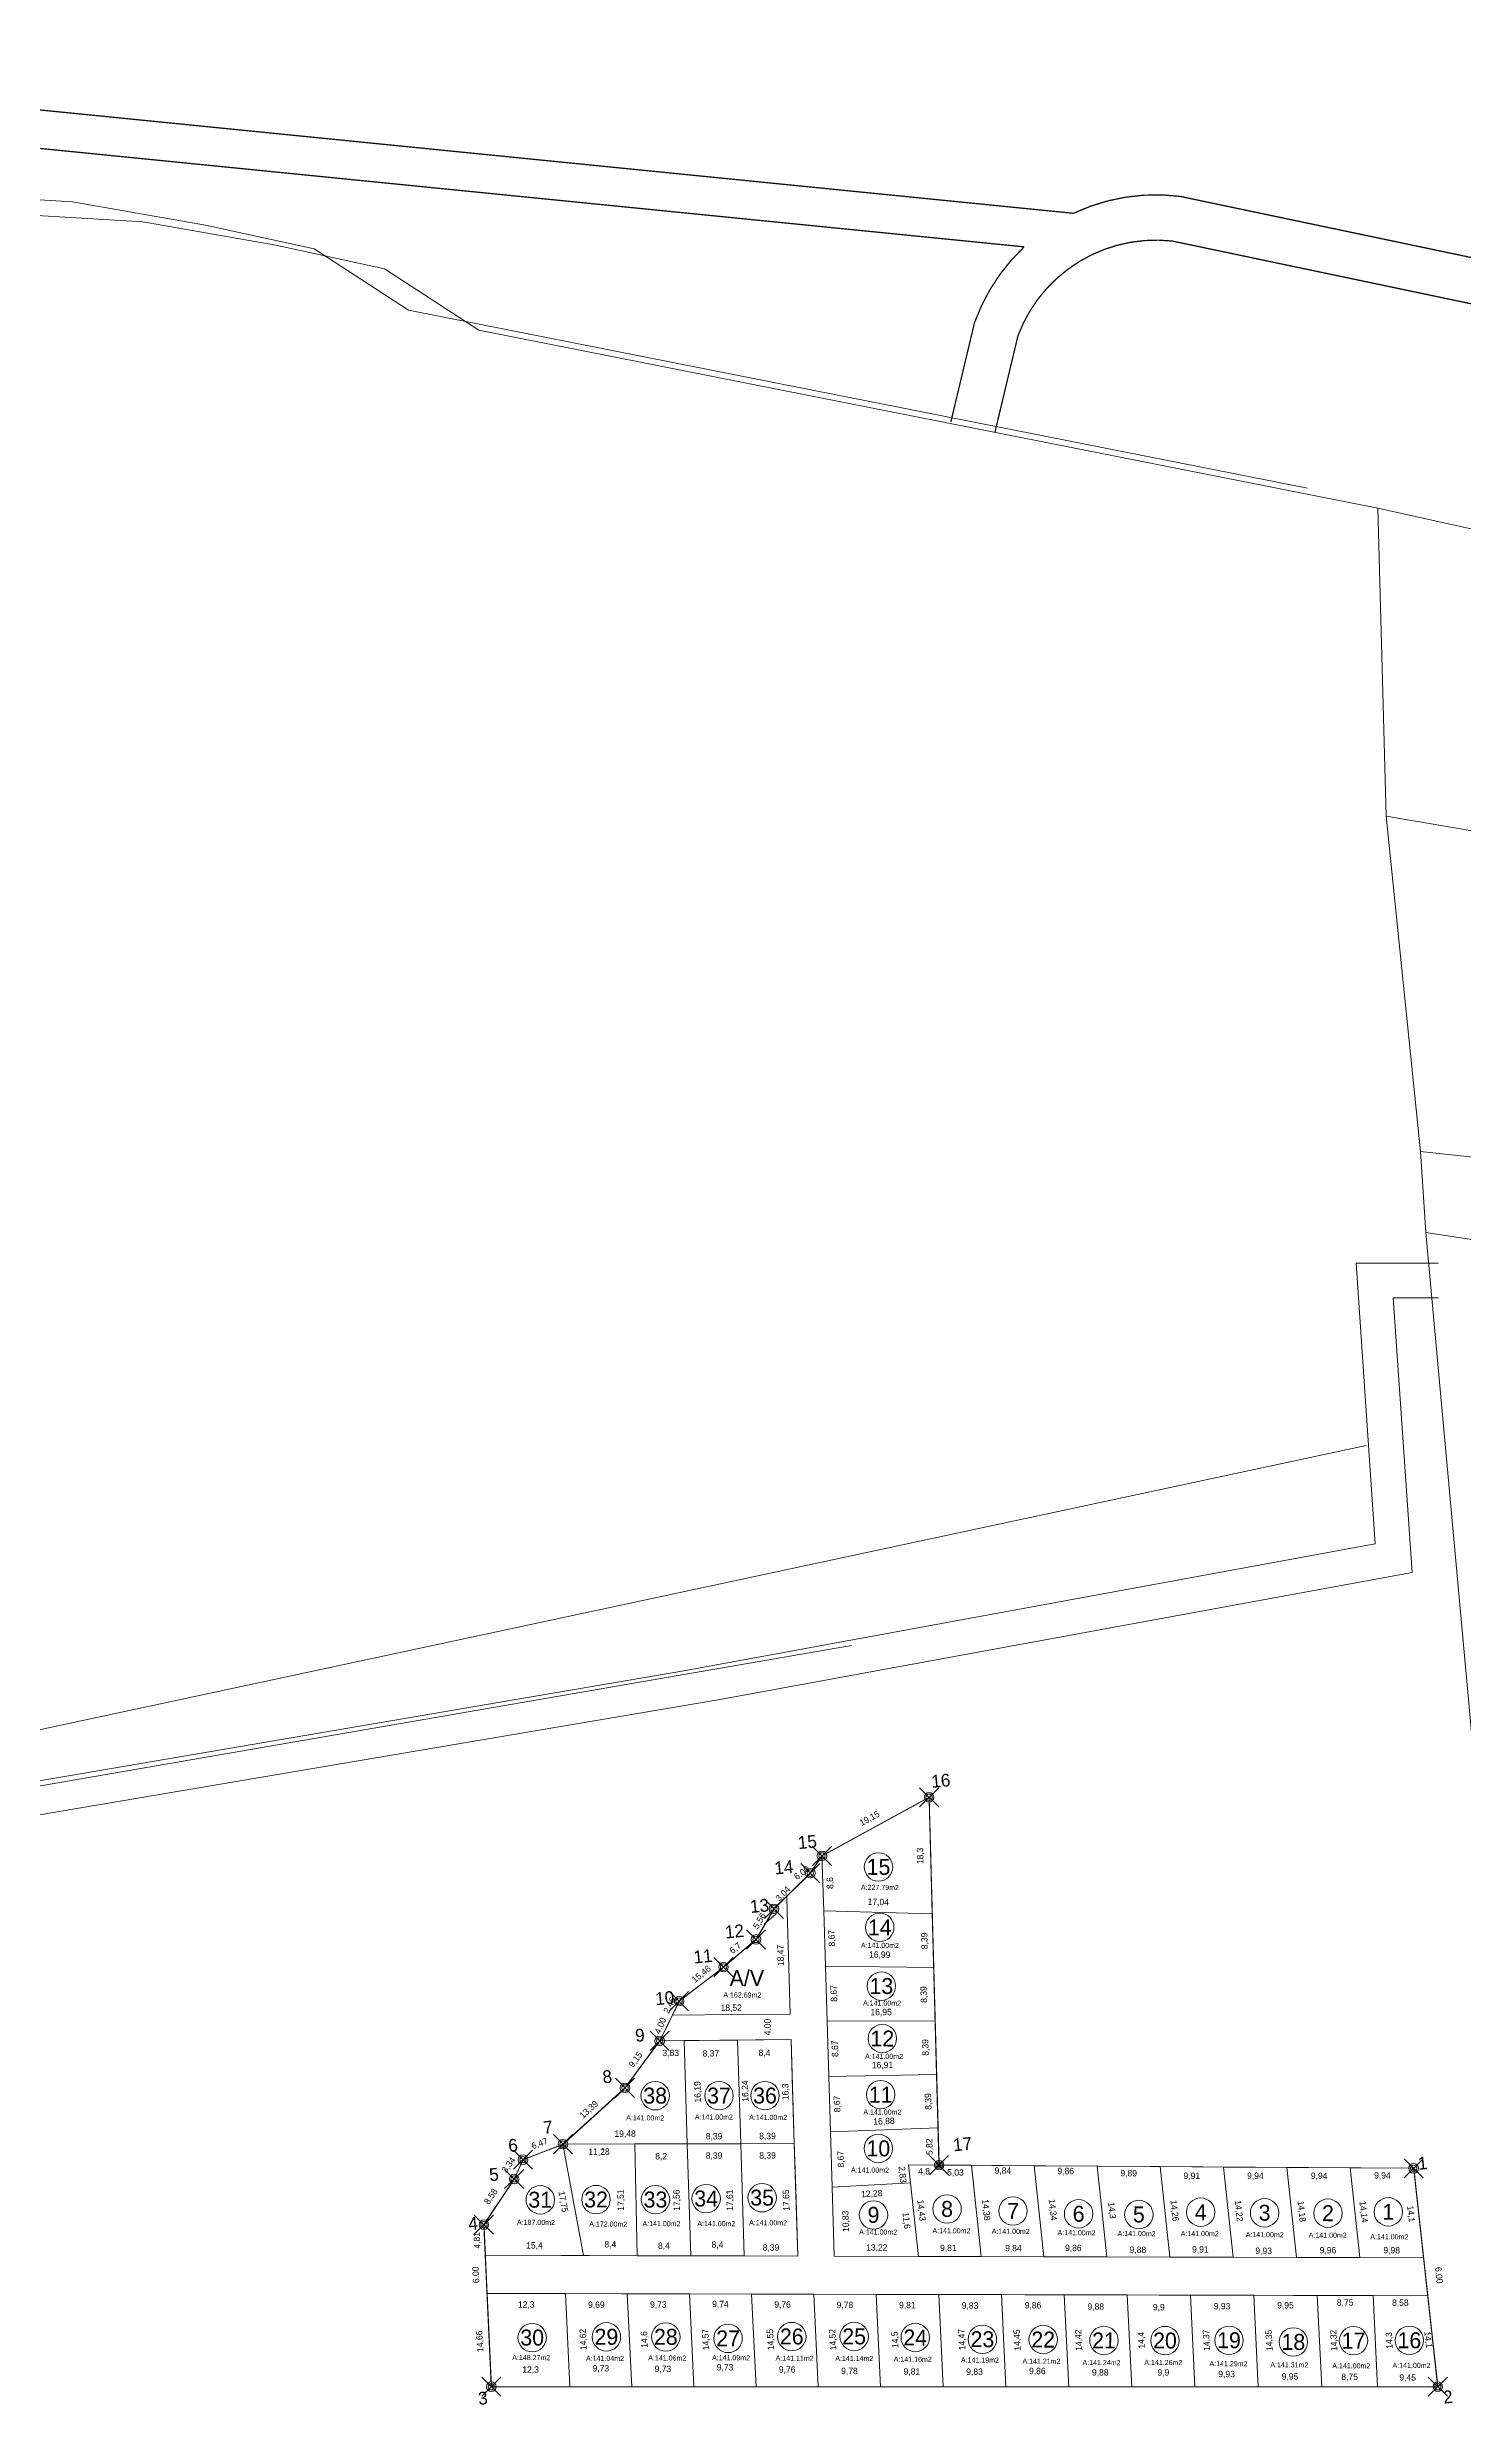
# Model space of a CAD drawing. Header units: millimetres. Extents: x 78982 to 618039, y 503579 to 1320172.
# Drawn here: x 81355.6 to 81577.7, y 504662.2 to 505031.7 of the extents above; entities that cross this region are included whole.
import ezdxf
from ezdxf.enums import TextEntityAlignment as Align

# ---------------------------------------------------------------- set-up
doc = ezdxf.new("R2010")
doc.units = ezdxf.units.MM
doc.header["$PDMODE"] = 35
doc.header["$PDSIZE"] = 1.5
doc.styles.get("Standard").update_dxf_attribs({"font": 'TCCM____.TTF'})

msp = doc.modelspace()

# ---------------------------------------------------------------- linework, layer by layer
at = {"color": 1, "lineweight": 0}
for p, q in [((81565.492, 504911.209), (81564.19, 504959.484)), ((81564.19, 504959.484), (81704.884, 504928.258)), ((81570.884, 504858.638), (81565.492, 504911.209)), ((81704.108, 504887.595), (81565.492, 504911.209)), ((81702.839, 504844.389), (81570.884, 504858.638)), ((81571.721, 504845.937), (81570.884, 504858.638)), ((81711.596, 504824.363), (81571.721, 504845.937)), ((81571.721, 504845.937), (81582.316, 504729.867)), ((81467.962, 504737.516), (81469.864, 504739.139)), ((81466.06, 504735.893), (81465.956, 504735.804)), ((81460.964, 504731.544), (81461.068, 504731.633))]:
    msp.add_line(p, q, dxfattribs=at)
at = {"color": 1, "lineweight": 0, "ltscale": 0.5}
for p, q in [((81563.806, 504797.148), (81560.796, 504841.159)), ((81560.796, 504841.159), (81573.649, 504841.159)), ((81569.573, 504792.669), (81566.629, 504835.711)), ((81566.629, 504835.711), (81573.649, 504835.711)), ((81455.408, 504777.218), (81563.806, 504797.148)), ((81460.796, 504772.67), (81569.573, 504792.669)), ((81455.408, 504777.218), (81330.461, 504755.939)), ((81460.796, 504772.67), (81330.208, 504750.557))]:
    msp.add_line(p, q, dxfattribs=at)
at = {"color": 1, "lineweight": 0, "ltscale": 0.1}
msp.add_line((81442.686, 504702.126), (81442.664, 504702.325), dxfattribs=at)
at = {"color": 1, "lineweight": 0, "ltscale": 0.5, "const_width": 0.2, "flags": 128}
for points in [[(81508.754, 505000.441), (81508.754, 505000.441), (81263.192, 505024.993), (81264.357, 504990.622), (81258.441, 504991.657), (81257.086, 505031.634), (81516.479, 505005.699)], [(81257.086, 505031.634), (81516.479, 505005.699)], [(81263.192, 505024.993), (81508.754, 505000.441)]]:
    msp.add_lwpolyline(points, dxfattribs=at)
at = {"color": 1, "lineweight": 0}
for points in [[(81553.155, 504962.617), (81412.226, 504990.538), (81397.433, 505000.111), (81380.387, 505003.826), (81359.53, 505007.52), (81339.45, 505008.678), (81323.958, 505007.574), (81310.251, 505005.21), (81286.161, 504996.943), (81266.366, 504993.019), (81246.531, 504995.703), (81231.261, 504999.937), (81212.19, 505002.371), (81194.898, 505004.814), (81165.387, 505011.001), (81143.013, 505013.416), (81129.574, 505008.766)], [(81564.19, 504959.484), (81423.261, 504987.405), (81408.468, 504996.978), (81391.422, 505000.693), (81370.565, 505004.387), (81350.485, 505005.545), (81334.993, 505004.441), (81321.286, 505002.077), (81297.196, 504993.81), (81277.401, 504989.886), (81257.566, 504992.57), (81242.296, 504996.804), (81223.225, 504999.238), (81205.933, 505001.681), (81176.422, 505007.868), (81154.048, 505010.283), (81140.609, 505005.633)], [(81477.271, 504748.343), (81493.632, 504757.294)], [(81477.49, 504748.463), (81493.413, 504757.174)], [(81493.852, 504757.414), (81494.346, 504739.121), (81494.573, 504730.734), (81494.799, 504722.347), (81495.026, 504713.96), (81495.253, 504705.573), (81495.421, 504699.326)], [(81493.859, 504757.164), (81495.403, 504700.005)], [(81493.865, 504756.915), (81495.396, 504700.255)], [(81475.361, 504745.721), (81476.912, 504748.016)], [(81475.501, 504745.928), (81476.772, 504747.809)], [(81477.052, 504748.223), (81477.316, 504739.627), (81477.582, 504730.962), (81477.849, 504722.296), (81478.116, 504713.63), (81478.382, 504704.964), (81478.649, 504696.298), (81478.982, 504685.476)], [(81469.703, 504740.101), (81475.042, 504745.339)], [(81469.881, 504740.276), (81474.864, 504745.164)], [(81471.518, 504741.882), (81471.593, 504739.442), (81471.86, 504730.776), (81472.086, 504723.423)], [(81466.839, 504735.344), (81469.398, 504739.71)], [(81466.966, 504735.56), (81469.271, 504739.494)], [(81494.346, 504739.121), (81477.316, 504739.627)], [(81461.807, 504730.942), (81466.523, 504734.966)], [(81461.997, 504731.104), (81466.332, 504734.804)], [(81494.573, 504730.734), (81477.582, 504730.962)], [(81454.845, 504725.609), (81461.418, 504730.628)], [(81455.043, 504725.761), (81461.219, 504730.476)], [(81451.714, 504719.455), (81454.536, 504725.233)], [(81451.824, 504719.679), (81454.427, 504725.008)], [(81472.086, 504723.423), (81463.772, 504723.345), (81453.567, 504723.249)], [(81494.799, 504722.347), (81477.849, 504722.296)], [(81446.326, 504712.065), (81451.456, 504719.029)], [(81446.474, 504712.266), (81451.308, 504718.828)], [(81472.209, 504719.424), (81451.605, 504719.23)], [(81472.209, 504719.424), (81463.809, 504719.345), (81451.81, 504719.232)], [(81455.439, 504719.266), (81455.93, 504703.087)], [(81463.809, 504719.345), (81464.32, 504703.109)], [(81472.209, 504719.424), (81472.393, 504713.445), (81472.659, 504704.779), (81472.926, 504696.113), (81473.253, 504685.49)], [(81473.253, 504685.49), (81472.71, 504703.132), (81472.209, 504719.424)], [(81495.026, 504713.96), (81478.116, 504713.63)], [(81436.631, 504703.203), (81445.992, 504711.696)], [(81436.816, 504703.371), (81445.807, 504711.528)], [(81495.253, 504705.573), (81478.382, 504704.964)], [(81430.414, 504700.693), (81436.212, 504702.944)], [(81430.647, 504700.783), (81435.979, 504702.854)], [(81436.445, 504703.035), (81472.71, 504703.132)], [(81472.71, 504703.132), (81464.32, 504703.109), (81455.93, 504703.087), (81447.73, 504703.065), (81436.445, 504703.035)], [(81436.445, 504703.035), (81439.663, 504685.575)], [(81447.73, 504703.065), (81448.063, 504685.554)], [(81456.463, 504685.532), (81455.93, 504703.087)], [(81464.32, 504703.109), (81464.863, 504685.511)], [(81428.991, 504698.023), (81429.972, 504700.148)], [(81495.41, 504699.755), (81490.61, 504699.788)], [(81490.61, 504699.788), (81490.906, 504696.973)], [(81490.61, 504699.788), (81490.906, 504696.973)], [(81569.823, 504699.257), (81559.883, 504699.324), (81549.943, 504699.39), (81540.003, 504699.457), (81530.093, 504699.523), (81520.204, 504699.589), (81510.344, 504699.655), (81500.504, 504699.721), (81495.474, 504699.755)], [(81495.66, 504699.754), (81569.573, 504699.259)], [(81495.91, 504699.752), (81569.323, 504699.26)], [(81500.504, 504699.721), (81502.012, 504685.417)], [(81510.344, 504699.655), (81511.851, 504685.393)], [(81520.204, 504699.589), (81521.711, 504685.368)], [(81530.093, 504699.523), (81531.591, 504685.343)], [(81540.003, 504699.457), (81541.501, 504685.318)], [(81549.943, 504699.39), (81551.431, 504685.293)], [(81559.883, 504699.324), (81561.391, 504685.268)], [(81569.823, 504699.257), (81571.371, 504685.242), (81572.03, 504679.279), (81573.59, 504665.165)], [(81569.85, 504699.009), (81573.579, 504665.264)], [(81569.878, 504698.76), (81573.552, 504665.513)], [(81424.179, 504690.627), (81428.643, 504697.361)], [(81424.317, 504690.835), (81428.505, 504697.153)], [(81478.649, 504696.298), (81490.906, 504696.973)], [(81490.906, 504696.973), (81492.202, 504685.442)], [(81425.205, 504665.265), (81424.052, 504690.169)], [(81425.193, 504665.515), (81424.063, 504689.919)], [(81424.263, 504685.614), (81473.253, 504685.49)], [(81424.263, 504685.614), (81439.663, 504685.575), (81448.063, 504685.554), (81456.463, 504685.532), (81464.863, 504685.511), (81473.253, 504685.49)], [(81424.263, 504685.614), (81424.539, 504679.651)], [(81478.982, 504685.476), (81571.371, 504685.242)], [(81571.371, 504685.242), (81561.391, 504685.268), (81551.431, 504685.293), (81541.501, 504685.318), (81531.591, 504685.343), (81521.711, 504685.368), (81511.851, 504685.393), (81502.012, 504685.417), (81492.202, 504685.442), (81478.982, 504685.476)], [(81424.539, 504679.651), (81572.03, 504679.279)], [(81424.539, 504679.651), (81436.839, 504679.62), (81446.529, 504679.595), (81456.259, 504679.571), (81465.999, 504679.546), (81475.759, 504679.522), (81485.539, 504679.497), (81495.349, 504679.472), (81505.179, 504679.447), (81515.039, 504679.423), (81524.919, 504679.398), (81534.819, 504679.373), (81544.748, 504679.348), (81554.698, 504679.322), (81563.448, 504679.3)], [(81436.839, 504679.62), (81437.516, 504665.016)], [(81446.529, 504679.595), (81447.246, 504665.016)], [(81456.259, 504679.571), (81456.976, 504665.016)], [(81465.999, 504679.546), (81466.706, 504665.016)], [(81475.759, 504679.522), (81476.466, 504665.016)], [(81485.539, 504679.497), (81486.246, 504665.016)], [(81495.349, 504679.472), (81496.056, 504665.016)], [(81505.179, 504679.447), (81505.886, 504665.016)], [(81515.039, 504679.423), (81515.746, 504665.016)], [(81524.919, 504679.398), (81525.626, 504665.016)], [(81534.819, 504679.373), (81535.526, 504665.016)], [(81544.748, 504679.348), (81545.456, 504665.016)], [(81554.698, 504679.322), (81555.406, 504665.016)], [(81563.448, 504679.3), (81564.156, 504665.016)], [(81425.216, 504665.016), (81437.516, 504665.016), (81447.246, 504665.016), (81456.976, 504665.016), (81466.706, 504665.016), (81476.466, 504665.016), (81486.246, 504665.016), (81496.056, 504665.016), (81505.886, 504665.016), (81515.746, 504665.016), (81525.626, 504665.016), (81535.526, 504665.016), (81545.456, 504665.016), (81555.406, 504665.016), (81564.156, 504665.016)], [(81573.356, 504665.016), (81425.466, 504665.016)], [(81573.106, 504665.016), (81425.716, 504665.016)]]:
    msp.add_lwpolyline(points, dxfattribs=at)
at = {"color": 1, "lineweight": 0, "flags": 128}
for points in [[(81564.19, 504959.484), (81423.261, 504987.405), (81408.468, 504996.978), (81391.422, 505000.693), (81370.565, 505004.387), (81350.485, 505005.545), (81334.993, 505004.441), (81321.286, 505002.077), (81297.196, 504993.809), (81277.401, 504989.886), (81257.566, 504992.57), (81242.296, 504996.804), (81223.225, 504999.238), (81205.933, 505001.681), (81176.422, 505007.868), (81154.048, 505010.283), (81140.609, 505005.633)], [(81562.386, 504812.541), (81346.697, 504766.358)], [(81346.613, 504757.859), (81481.696, 504781.185)], [(81569.828, 504699.251), (81573.608, 504665.016), (81425.216, 504665.016), (81424.046, 504690.429), (81428.789, 504697.572), (81430.187, 504700.609), (81436.454, 504703.045), (81446.179, 504711.87), (81451.614, 504719.239), (81454.656, 504725.466), (81461.622, 504730.782), (81466.721, 504735.137), (81469.528, 504739.935), (81475.223, 504745.521), (81477.064, 504748.229), (81493.857, 504757.416), (81495.413, 504699.753), (81569.828, 504699.251)]]:
    msp.add_lwpolyline(points, dxfattribs=at)
at = {"color": 1, "lineweight": 0, "ltscale": 0.5, "const_width": 0.2, "flags": 128}
for points in [[(81516.479, 505005.699, -0.1427191), (81533.141, 505008.362), (81696.188, 504974.144, 0.2814215), (81718.907, 504982.394, 0.0347541), (81723.868, 504989.579)], [(81497.263, 504973.022), (81500.963, 504988.54, -0.1195967), (81508.754, 505000.441, -0.1195967)], [(81504.169, 504971.375), (81507.775, 504986.497, -0.3444945), (81531.986, 505001.35), (81694.751, 504967.191, 0.2816421), (81724.455, 504977.964, 0.0347541), (81729.977, 504985.96, -0.5625036)]]:
    msp.add_lwpolyline(points, format="xyb", dxfattribs=at)
at = {"color": 1, "lineweight": 0}
msp.add_lwpolyline([(81569.823, 504699.257), (81495.41, 504699.755), (81493.852, 504757.414), (81477.052, 504748.223), (81475.221, 504745.514), (81469.524, 504739.925), (81466.713, 504735.129), (81461.616, 504730.779), (81454.646, 504725.457), (81451.605, 504719.23), (81446.177, 504711.864), (81436.445, 504703.035), (81430.181, 504700.602), (81428.782, 504697.569), (81424.04, 504690.418), (81425.216, 504665.016), (81573.606, 504665.016)], close=True, dxfattribs=at)
at = {"color": 1, "lineweight": 0, "ltscale": 0.5, "flags": 128}
for points in [[(81478.116, 504713.63), (81477.582, 504730.962), (81494.573, 504730.734), (81495.03, 504713.96)], [(81472.209, 504719.424), (81472.71, 504703.132), (81455.93, 504703.087), (81455.439, 504719.266)], [(81478.649, 504696.298), (81478.116, 504713.63), (81495.026, 504713.96), (81495.41, 504699.755), (81490.61, 504699.788), (81490.906, 504696.973)], [(81448.063, 504685.554), (81424.268, 504685.614), (81424.04, 504690.42), (81428.782, 504697.569), (81430.181, 504700.602), (81436.442, 504703.035), (81447.73, 504703.065)], [(81456.463, 504685.532), (81448.063, 504685.554), (81447.73, 504703.065), (81455.93, 504703.087)], [(81473.253, 504685.49), (81456.463, 504685.532), (81455.93, 504703.087), (81472.71, 504703.132)], [(81502.012, 504685.417), (81478.982, 504685.476), (81478.649, 504696.298), (81490.906, 504696.973), (81490.61, 504699.788), (81500.504, 504699.719)], [(81521.711, 504685.368), (81511.851, 504685.393), (81510.344, 504699.652), (81520.204, 504699.586)], [(81541.501, 504685.318), (81531.591, 504685.343), (81530.094, 504699.519), (81540.004, 504699.452)], [(81551.431, 504685.293), (81541.501, 504685.318), (81540.004, 504699.452), (81549.944, 504699.385)], [(81561.391, 504685.268), (81551.431, 504685.293), (81549.943, 504699.39), (81559.883, 504699.318)], [(81424.543, 504679.651), (81446.529, 504679.595), (81447.246, 504665.016), (81425.216, 504665.016)], [(81446.529, 504679.595), (81456.259, 504679.571), (81456.976, 504665.016), (81447.246, 504665.016)], [(81456.259, 504679.571), (81465.999, 504679.546), (81466.706, 504665.016), (81456.976, 504665.016)], [(81465.999, 504679.546), (81485.539, 504679.497), (81486.246, 504665.016), (81466.706, 504665.016)], [(81485.539, 504679.497), (81505.179, 504679.447), (81505.886, 504665.016), (81486.246, 504665.016)], [(81524.919, 504679.398), (81505.179, 504679.447), (81505.886, 504665.016), (81525.626, 504665.016)], [(81505.179, 504679.447), (81524.919, 504679.398), (81525.626, 504665.016), (81505.886, 504665.016)]]:
    msp.add_lwpolyline(points, close=True, dxfattribs=at)
msp.add_lwpolyline([(81436.46, 504703.048), (81446.17, 504711.856), (81451.601, 504719.222)], dxfattribs=at)
at = {"color": 1, "lineweight": 0}
for centre, radius in [((81493.852, 504757.414), 0.5), ((81475.221, 504745.514), 0.5), ((81477.052, 504748.223), 0.5), ((81485.915, 504746.485), 2.231), ((81469.524, 504739.925), 0.5), ((81486.108, 504737.026), 2.231), ((81466.713, 504735.129), 0.5), ((81461.616, 504730.779), 0.5), ((81486.361, 504727.811), 2.231), ((81454.646, 504725.457), 0.5), ((81451.605, 504719.23), 0.5), ((81486.507, 504719.599), 2.231), ((81446.177, 504711.864), 0.5), ((81450.903, 504710.628), 2.231), ((81460.904, 504710.636), 2.231), ((81468.116, 504710.641), 2.231), ((81486.254, 504710.794), 2.231), ((81430.181, 504700.602), 0.5), ((81436.445, 504703.035), 0.5), ((81485.886, 504702.365), 2.231), ((81428.782, 504697.569), 0.5), ((81495.41, 504699.755), 0.5), ((81495.41, 504699.755), 0.25), ((81569.823, 504699.257), 0.5), ((81432.876, 504694.318), 2.231), ((81441.625, 504694.348), 2.231), ((81450.947, 504694.339), 2.231), ((81458.889, 504694.498), 2.231), ((81467.666, 504694.638), 2.231), ((81485.131, 504691.933), 2.231), ((81496.663, 504692.872), 2.231), ((81507.001, 504692.564), 2.231), ((81517.286, 504692.115), 2.231), ((81526.736, 504692.005), 2.231), ((81536.434, 504692.374), 2.231), ((81546.45, 504692.277), 2.231), ((81556.382, 504692.218), 2.231), ((81565.85, 504692.431), 2.231), ((81424.04, 504690.418), 0.5), ((81431.612, 504672.711), 2.231), ((81443.249, 504672.83), 2.231), ((81452.568, 504672.818), 2.231), ((81462.329, 504672.59), 2.231), ((81472.315, 504672.876), 2.231), ((81482.095, 504672.889), 2.231), ((81491.672, 504672.73), 2.231), ((81502.205, 504672.453), 2.231), ((81511.738, 504672.415), 2.231), ((81521.257, 504672.27), 2.231), ((81530.83, 504672.246), 2.231), ((81540.871, 504672.29), 2.231), ((81550.961, 504672.024), 2.231), ((81560.39, 504672.24), 2.231), ((81569.15, 504672.284), 2.231), ((81425.216, 504665.016), 0.5), ((81573.606, 504665.016), 0.5)]:
    msp.add_circle(centre, radius, dxfattribs=at)
for p in [(81493.852, 504757.414), (81477.052, 504748.223), (81475.221, 504745.514), (81469.524, 504739.925), (81466.713, 504735.129), (81461.616, 504730.779), (81454.646, 504725.457), (81451.605, 504719.23), (81446.177, 504711.864), (81430.181, 504700.602), (81436.445, 504703.035), (81495.41, 504699.755), (81428.782, 504697.569), (81569.823, 504699.257), (81424.04, 504690.418), (81425.216, 504665.016), (81573.606, 504665.016)]:
    msp.add_point(p, dxfattribs=at)

# ---------------------------------------------------------------- texts
msp.add_text('16', height=2, rotation=5.4558, dxfattribs=at).set_placement((81494.35, 504758.281), align=Align.BOTTOM_LEFT)
msp.add_text('19,15', height=1, rotation=28.68189, dxfattribs=at).set_placement((81483.27, 504752.882))
for s, p in [('15', (81476.378, 504748.963)), ('6', (81429.496, 504701.331))]:
    msp.add_text(s, height=2, rotation=5.4558, dxfattribs=at).set_placement(p, align=Align.BOTTOM_RIGHT)
for s, p in [('14', (81469.486, 504747.295)), ('12', (81461.75, 504737.254)), ('11', (81456.819, 504733.335)), ('8', (81442.552, 504714.552)), ('7', (81433.244, 504706.613)), ('2', (81574.351, 504664.348))]:
    msp.add_text(s, height=2, rotation=5.4558, dxfattribs=at).set_placement(p, align=Align.TOP_LEFT)
for s, p in [('13', (81468.736, 504740.541)), ('10', (81453.873, 504726.091)), ('4', (81423.076, 504690.685))]:
    msp.add_text(s, height=2, rotation=5.4558, dxfattribs=at).set_placement(p, align=Align.MIDDLE_RIGHT)
for s, p in [('9', (81447.762, 504720.055)), ('5', (81424.874, 504698.221)), ('1', (81570.492, 504700))]:
    msp.add_text(s, height=2, rotation=5.4558, dxfattribs=at).set_placement(p, align=Align.MIDDLE_LEFT)
for s, p in [('17', (81500.463, 504704.181)), ('3', (81424.526, 504664.292))]:
    msp.add_text(s, height=2, rotation=5.4558, dxfattribs=at).set_placement(p, align=Align.TOP_RIGHT)
at = {"color": 1, "lineweight": 0, "attachment_point": 5}
for s, insert, char_height, rotation in [('18,3', (81492.531, 504748.225), 1, 91.54775), ('6.00', (81473.874, 504745.588), 1, 36.85041), ('3,04', (81470.99, 504742.24), 1, 45.68861), ('8,6', (81478.389, 504743.963), 1, 91.7618), ('A:227.79m2', (81486.131, 504743.274), 0.8, 359.61637), ('5,56', (81467.315, 504737.998), 1, 59.6245), ('17,04', (81485.877, 504740.917), 1, 358.29671), ('6,7', (81463.512, 504733.718), 1, 38.71201), ('8,67', (81478.655, 504735.332), 1, 91.7618), ('A:141.00m2', (81486.13, 504734.195), 0.8, 359.61637), ('8,39', (81493.201, 504734.894), 1, 91.54775), ('15,46', (81458.175, 504729.639), 1, 38.71201), ('18,47', (81470.655, 504732.617), 1, 91.7618), ('16,99', (81486.102, 504732.665), 1, 359.23299), ('8,67', (81478.996, 504726.668), 1, 91.7618), ('8,39', (81493.092, 504726.498), 1, 91.54775), ('2,46', (81453.231, 504724.781), 1, 63.96968), ('18,52', (81462.817, 504724.336), 1, 0.53894), ('A:162.69m2', (81464.565, 504726.419), 0.8, 359.61637), ('A:141.00m2', (81486.473, 504725.142), 0.8, 359.61637), ('16,95', (81486.32, 504723.656), 1, 0.17409), ('4.00', (81451.708, 504721.62), 1, 67.35522), ('4.00', (81468.521, 504721.389), 1, 90.53894), ('9,15', (81447.884, 504716.256), 1, 53.61929), ('3,83', (81453.339, 504717.259), 1, 0.53894), ('8,37', (81459.644, 504717.19), 1, 0.53894), ('8,4', (81468.029, 504717.269), 1, 0.53894), ('8,67', (81479.163, 504717.999), 1, 91.7618), ('A:141.00m2', (81486.777, 504716.801), 0.8, 359.61637), ('16,91', (81486.54, 504715.346), 1, 1.11955), ('8,39', (81493.345, 504718.203), 1, 91.54775), ('16,19', (81457.628, 504711.235), 1, 91.73791), ('16,24', (81465.081, 504711.364), 1, 91.80199), ('16,3', (81471.392, 504711.245), 1, 91.7618), ('13,39', (81440.556, 504708.425), 1, 42.42551), ('8,67', (81479.5, 504709.335), 1, 91.7618), ('A:141.00m2', (81486.523, 504708.068), 0.8, 359.61637), ('8,39', (81493.781, 504709.73), 1, 91.54775), ('19,48', (81446.184, 504704.595), 1, 0.1531), ('A:141.00m2', (81449.333, 504707.157), 0.8, 359.61637), ('A:141.00m2', (81460.103, 504707.29), 0.8, 359.61637), ('8,39', (81460.122, 504704.197), 1, 0.1531), ('A:141.00m2', (81468.612, 504707.239), 0.8, 359.61637), ('8,39', (81468.512, 504704.22), 1, 0.1531), ('16,88', (81486.771, 504706.554), 1, 2.06886), ('6,47', (81432.795, 504703.07), 1, 21.22375), ('11,28', (81442.091, 504701.768), 1, 0.1531), ('8,2', (81451.835, 504701.053), 1, 0.1531), ('8,39', (81460.13, 504701.164), 1, 0.1531), ('8,39', (81468.52, 504701.187), 1, 0.1531), ('8,67', (81480.08, 504700.679), 1, 91.7618), ('5,82', (81493.97, 504702.628), 1, 91.54775), ('3,34', (81427.967, 504699.74), 1, 53.36387), ('A:141.00m2', (81484.583, 504698.977), 0.8, 359.61637), ('2,83', (81489.602, 504698.258), 1, 276.0157), ('4,8', (81493.051, 504698.7), 1, 359.61644), ('5,03', (81497.981, 504698.521), 1, 359.61637), ('9,84', (81505.418, 504698.806), 1, 359.61637), ('9,86', (81515.268, 504698.74), 1, 359.61637), ('9,89', (81525.141, 504698.393), 1, 359.61637), ('9,91', (81535.034, 504697.985), 1, 359.61637), ('9,94', (81545.01, 504698.002), 1, 359.61637), ('9,94', (81555.002, 504697.98), 1, 359.61636), ('9,94', (81564.921, 504698.043), 1, 359.61637), ('8,58', (81425.201, 504694.796), 1, 56.45464), ('17,75', (81436.417, 504694.003), 1, 280.4407), ('17,51', (81445.578, 504694.265), 1, 91.0882), ('17,56', (81454.361, 504694.254), 1, 91.73791), ('17,61', (81462.673, 504694.251), 1, 91.76615), ('17,65', (81471.513, 504694.266), 1, 91.7618), ('12,28', (81484.857, 504695.198), 1, 3.15263), ('14,43', (81492.578, 504692.655), 1, 276.33144), ('14,38', (81502.72, 504692.723), 1, 276.0157), ('14,34', (81513.171, 504692.743), 1, 276.03364), ('14,3', (81522.457, 504692.637), 1, 276.05172), ('14,26', (81532.264, 504692.583), 1, 276.03001), ('14,22', (81542.345, 504692.556), 1, 276.04828), ('14,18', (81552.19, 504692.5), 1, 276.02653), ('14,14', (81561.902, 504692.431), 1, 276.12554), ('A:187.00m2', (81432.206, 504690.774), 0.8, 359.61637), ('A:172.00m2', (81443.542, 504690.508), 0.8, 359.61637), ('A:141.00m2', (81451.888, 504690.58), 0.8, 359.61637), ('A:141.00m2', (81460.485, 504690.584), 0.8, 359.61637), ('A:141.00m2', (81468.603, 504690.714), 0.8, 359.61637), ('10,83', (81480.837, 504690.949), 1, 91.7618), ('11,6', (81490.217, 504691.058), 1, 276.40845), ('14,1', (81569.342, 504692.105), 1, 276.30587), ('4,81', (81423.032, 504687.964), 1, 92.65072), ('15,4', (81431.967, 504687.084), 1, 359.85545), ('8,4', (81443.867, 504687.253), 1, 359.85545), ('8,4', (81452.266, 504687.033), 1, 359.85545), ('8,4', (81460.667, 504687.216), 1, 359.85545), ('8,39', (81469.061, 504686.744), 1, 359.85545), ('A:141.00m2', (81485.861, 504689.264), 0.8, 359.61637), ('13,22', (81485.647, 504686.754), 1, 359.85545), ('A:141.00m2', (81497.356, 504689.467), 0.8, 359.61637), ('9,81', (81496.861, 504686.685), 1, 359.85545), ('A:141.00m2', (81506.649, 504689.38), 0.8, 359.61637), ('9,84', (81507.065, 504686.654), 1, 359.85545), ('A:141.00m2', (81516.968, 504689.158), 0.8, 359.61637), ('9,86', (81516.458, 504686.679), 1, 359.85545), ('A:141.00m2', (81526.379, 504689.02), 0.8, 359.61637), ('9,88', (81526.575, 504686.391), 1, 359.85545), ('A:141.00m2', (81536.276, 504689.015), 0.8, 359.61637), ('9,91', (81536.378, 504686.449), 1, 359.85545), ('A:141.00m2', (81546.464, 504688.853), 0.8, 359.61637), ('9,93', (81546.304, 504686.238), 1, 359.85545), ('A:141.00m2', (81556.353, 504688.767), 0.8, 359.61637), ('9,96', (81556.381, 504686.328), 1, 359.85545), ('A:141.00m2', (81566.001, 504688.515), 0.8, 359.61637), ('9,98', (81566.377, 504686.32), 1, 359.85545), ('6.00', (81422.774, 504682.557), 1, 92.65071), ('6.00', (81573.79, 504682.492), 1, 276.30587), ('12,3', (81430.684, 504677.812), 1, 359.85545), ('9,69', (81441.679, 504677.784), 1, 359.85545), ('9,73', (81451.389, 504677.811), 1, 359.85545), ('9,74', (81461.125, 504677.889), 1, 359.85545), ('9,76', (81470.874, 504677.818), 1, 359.85545), ('9,78', (81480.644, 504677.746), 1, 359.85545), ('9,81', (81490.439, 504677.721), 1, 359.85545), ('9,83', (81500.259, 504677.647), 1, 359.85545), ('9,86', (81510.139, 504677.694), 1, 359.85545), ('9,88', (81519.974, 504677.49), 1, 359.85545), ('9,9', (81529.863, 504677.386), 1, 359.85545), ('9,93', (81539.779, 504677.553), 1, 359.85545), ('9,95', (81549.719, 504677.692), 1, 359.85545), ('8,75', (81559.07, 504678.125), 1, 359.85545), ('8,58', (81567.736, 504678.103), 1, 359.85545), ('14,66', (81423.475, 504672.146), 1, 93.62649), ('14,62', (81439.692, 504672.434), 1, 92.65649), ('14,6', (81449.276, 504672.423), 1, 92.81789), ('14,57', (81458.89, 504672.405), 1, 92.82276), ('14,55', (81469.049, 504672.412), 1, 92.78831), ('14,52', (81478.812, 504672.4), 1, 92.79315), ('14,5', (81488.58, 504672.388), 1, 92.79803), ('14,47', (81499.05, 504672.408), 1, 92.80293), ('14,45', (81507.732, 504672.339), 1, 92.80786), ('14,42', (81517.371, 504672.316), 1, 92.81283), ('14,4', (81527.203, 504672.302), 1, 92.81782), ('14,37', (81537.413, 504672.305), 1, 92.82284), ('14,35', (81547.221, 504672.286), 1, 92.82789), ('14,32', (81557.367, 504672.284), 1, 92.83297), ('14,3', (81566.058, 504672.27), 1, 92.83745), ('14,1', (81572.035, 504672.383), 1, 276.30587), ('A:148.27m2', (81431.472, 504669.587), 0.8, 359.61637), ('12,3', (81431.366, 504667.616), 1, 359.99996), ('A:141.04m2', (81443.032, 504669.461), 0.8, 359.61637), ('9,73', (81442.381, 504667.813), 1, 359.99996), ('A:141.06m2', (81452.792, 504669.517), 0.8, 359.61637), ('9,73', (81452.111, 504667.73), 1, 359.99996), ('A:141.09m2', (81462.798, 504669.557), 0.8, 359.61637), ('9,73', (81461.841, 504667.975), 1, 359.99996), ('A:141.11m2', (81472.763, 504669.498), 0.8, 359.61637), ('9,76', (81471.586, 504667.628), 1, 359.99996), ('A:141.14m2', (81482.116, 504669.459), 0.8, 359.61637), ('9,78', (81481.356, 504667.399), 1, 359.99996), ('A:141.16m2', (81491.283, 504669.323), 0.8, 359.61637), ('9,81', (81491.151, 504667.315), 1, 359.99996), ('A:141.19m2', (81501.814, 504669.194), 0.8, 359.61637), ('9,83', (81500.971, 504667.279), 1, 359.99996), ('A:141.21m2', (81511.464, 504669.018), 0.8, 359.61637), ('9,86', (81510.816, 504667.396), 1, 359.99996), ('A:141.24m2', (81520.879, 504668.811), 0.8, 359.61637), ('A:141.26m2', (81530.575, 504668.812), 0.8, 359.61637), ('A:141.29m2', (81540.789, 504668.626), 0.8, 359.61637), ('A:141.31m2', (81550.331, 504668.446), 0.8, 359.61637), ('A:141.00m2', (81560.045, 504668.304), 0.8, 359.61637), ('A:141.00m2', (81569.488, 504668.363), 0.8, 359.61637), ('9,88', (81520.686, 504667.175), 1, 359.99996), ('9,9', (81530.576, 504667.164), 1, 359.99996), ('9,93', (81540.491, 504666.913), 1, 359.99996), ('9,95', (81550.431, 504666.534), 1, 359.99996), ('8,75', (81559.781, 504666.478), 1, 359.99996), ('9,45', (81568.881, 504666.383), 1, 359.99996)]:
    msp.add_mtext(s, dxfattribs=dict(at, insert=insert, char_height=char_height, rotation=rotation))
at = {"color": 1, "lineweight": 0, "char_height": 2.5, "width": 3, "attachment_point": 5, "rotation": 359.85545}
for s, insert in [('15 ', (81485.915, 504746.485)), ('14 ', (81486.108, 504737.026)), ('A/V ', (81465.277, 504729.055)), ('13 ', (81486.361, 504727.811)), ('12 ', (81486.507, 504719.599)), ('38 ', (81450.903, 504710.628)), ('37 ', (81460.904, 504710.636)), ('36 ', (81468.116, 504710.641)), ('11 ', (81486.254, 504710.794)), ('10 ', (81485.886, 504702.365)), ('31 ', (81432.876, 504694.318)), ('32 ', (81441.625, 504694.348)), ('33 ', (81450.947, 504694.339)), ('34 ', (81458.889, 504694.498)), ('35 ', (81467.666, 504694.638)), ('8 ', (81496.663, 504692.872)), ('7 ', (81507.001, 504692.564)), ('9 ', (81485.131, 504691.933)), ('6 ', (81517.286, 504692.115)), ('5 ', (81526.736, 504692.005)), ('4 ', (81536.434, 504692.374)), ('3 ', (81546.45, 504692.277)), ('2 ', (81556.382, 504692.218)), ('1 ', (81565.85, 504692.431)), ('30 ', (81431.612, 504672.711)), ('29 ', (81443.249, 504672.83)), ('28 ', (81452.568, 504672.818)), ('27 ', (81462.329, 504672.59)), ('26 ', (81472.315, 504672.876)), ('25 ', (81482.095, 504672.889)), ('24 ', (81491.672, 504672.73)), ('23 ', (81502.205, 504672.453)), ('22 ', (81511.738, 504672.415)), ('21 ', (81521.257, 504672.27)), ('20 ', (81530.83, 504672.246)), ('19 ', (81540.871, 504672.29)), ('18 ', (81550.961, 504672.024)), ('17 ', (81560.39, 504672.24)), ('16 ', (81569.15, 504672.284))]:
    msp.add_mtext(s, dxfattribs=dict(at, insert=insert))

doc.saveas('drawing.dxf')
